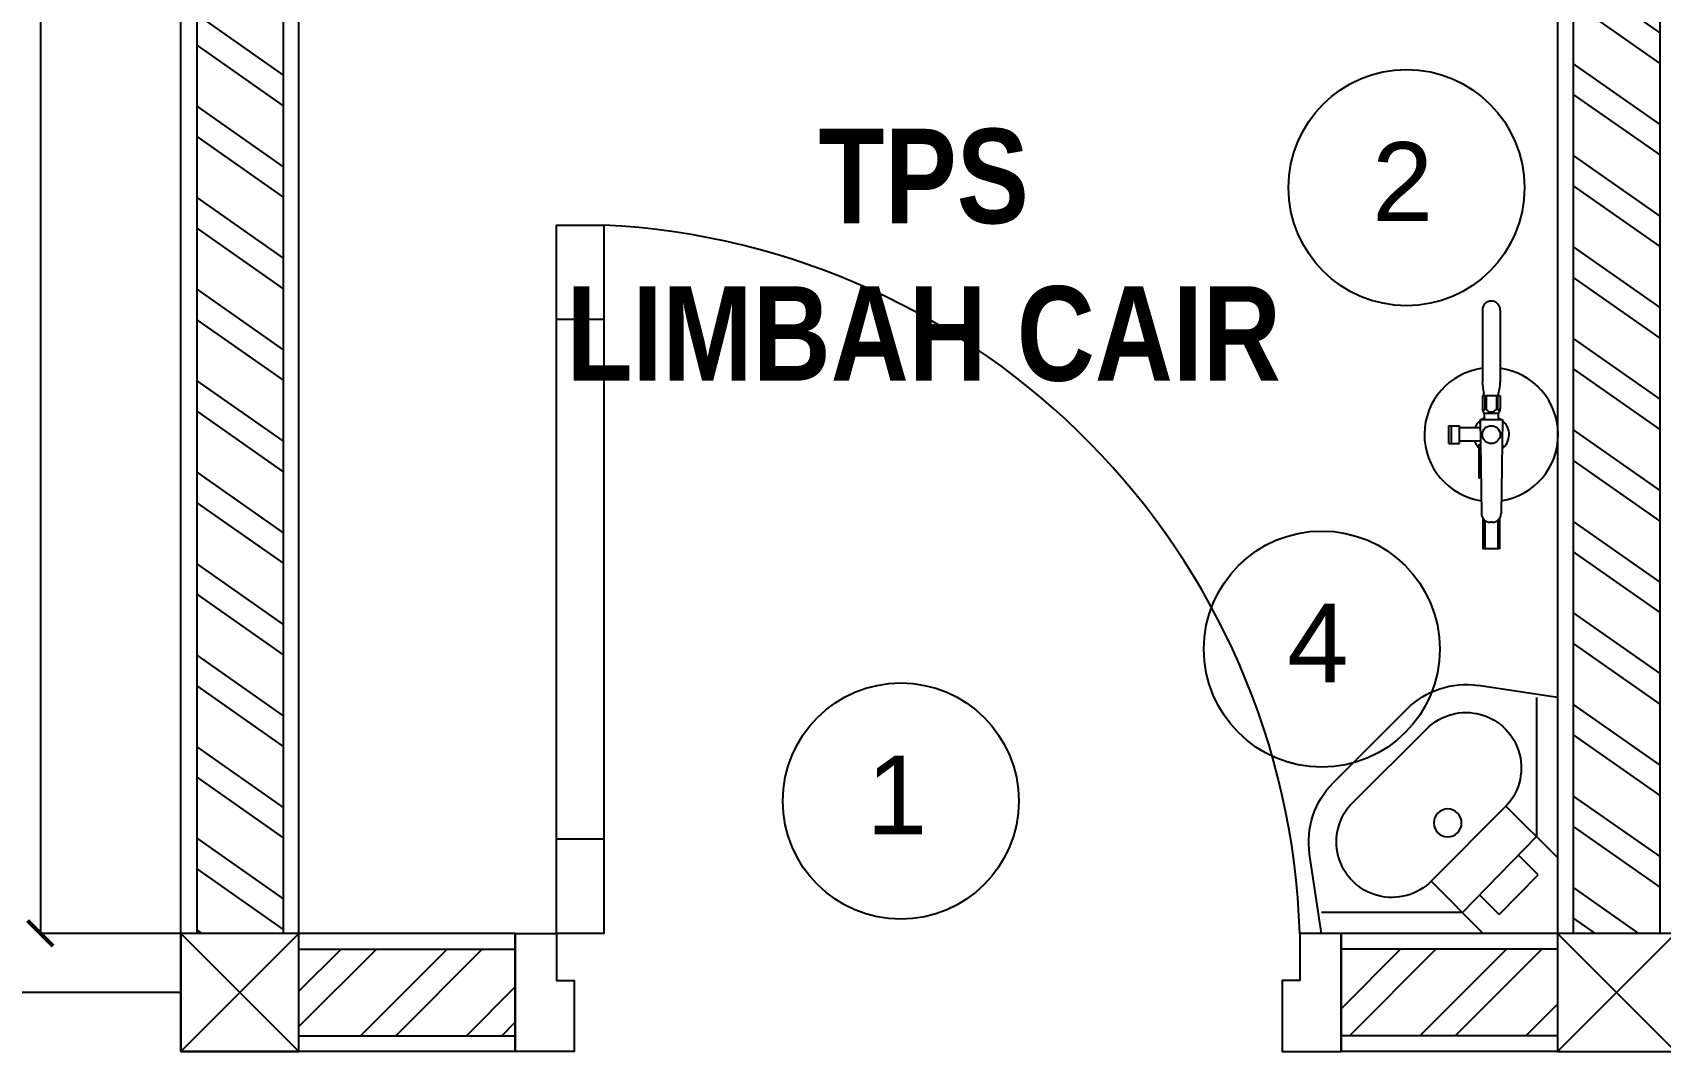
# Model space of a CAD drawing. Header units: millimetres. Extents: x -10849 to 51582, y -14593 to 28921.
# Drawn here: x 15350 to 17420, y 1199 to 2494 of the extents above; entities that cross this region are included whole.
import ezdxf

# ---------------------------------------------------------------- set-up
doc = ezdxf.new("R2010")
doc.units = ezdxf.units.MM
doc.layers.add('A-Glaz', color=92, linetype='Continuous')
doc.styles.add('DIM', font='', dxfattribs={"height": 100})
doc.styles.get("Standard").update_dxf_attribs({"font": 'arial.ttf'})
doc.styles.get('DIM').set_extended_font_data('VNI-Helve-Condense')
doc.dimstyles.new('ISO-25', dxfattribs={"dimtxt": 55, "dimasz": 32.5, "dimexe": 1.25, "dimexo": 0.625, "dimgap": 10.63, "dimtad": 1, "dimdec": 0, "dimtxsty": 'Standard', "dimblk": 'ARCHTICK', "dimcen": 2.5, "dimclrd": 40, "dimclre": 40, "dimclrt": 256, "dimadec": 0, "dimazin": 0, "dimtfac": 1, "dimtdec": 0, "dimtmove": 0, "dimatfit": 3, "dimldrblk": 'DOT', "dimfxl": 1, "dimarcsym": 0})

# ---------------------------------------------------------------- blocks, each defined once
blk = doc.blocks.new('A$C132312DB')
at = {"linetype": 'ByBlock'}
for p, q in [((0.4318, 0.4535, -0.49), (0, 0.4535, -0.49)), ((0, 0.4535, -0.49), (0, 0.0217, -0.49)), ((0.233, 0.3594, -0.49), (0.1389, 0.4535, -0.49)), ((0.4318, 0.4535, -0.49), (0.4535, 0.3087, -0.49)), ((0.0345, 0.3472, -0.49), (0.1072, 0.4182, -0.49)), ((0.1072, 0.4182, -0.49), (0.1431, 0.3823, -0.49)), ((0.0381, 0.2796, -0.49), (0.177, 0.4154, -0.49)), ((0.4318, 0.4154, -0.49), (0.177, 0.4154, -0.49)), ((0.0953, 0.2224, -0.49), (0.233, 0.3594, -0.49)), ((0.0345, 0.3472, -0.49), (0.0705, 0.3112, -0.49)), ((0.0953, 0.2224, -0.49), (0, 0.3177, -0.49)), ((0.0381, 0.2796, -0.49), (0.0381, 0.0217, -0.49)), ((0.2397, 0.0791, -0.49), (0.3744, 0.2144, -0.49)), ((0.4106, 0.1783, -0.49), (0.2752, 0.043, -0.49)), ((0, 0.0217, -0.49), (0.1449, 0, -0.49))]:
    blk.add_line(p, q, dxfattribs=at)
blk.add_circle((0.2022, 0.2528, -0.49), 0.0254, dxfattribs=at)
for centre, radius, start, end in [((0.3028, 0.2861, -0.49), 0.1013, 314.9707, 136.134), ((0.3028, 0.2861, -0.49), 0.1524, 315, 8.5308), ((0.1675, 0.1507, -0.49), 0.1017, 134.531, 315.2473), ((0.1675, 0.1507, -0.49), 0.1524, 261.4692, 315)]:
    blk.add_arc(centre, radius, start, end, dxfattribs=at)
blk = doc.blocks.new('_ArchTick')
at = {"color": 0, "linetype": 'ByBlock', "const_width": 0.15}
blk.add_lwpolyline([(-0.5, -0.5), (0.5, 0.5)], dxfattribs=at)
blk = doc.blocks.new('*D24')
at = {"color": 40, "lineweight": -2, "transparency": 16777216}
for p, q in [((15688.2, 3949.1), (15358.8, 3949.1)), ((15360.1, 3949.1), (15360.1, 1349.1)), ((15688.2, 1349.1), (15358.8, 1349.1))]:
    blk.add_line(p, q, dxfattribs=at)
at = {"layer": 'Defpoints', "color": 0, "transparency": 16777216}
for p in [(15688.9, 3949.1), (15360.1, 1349.1), (15688.9, 1349.1)]:
    blk.add_point(p, dxfattribs=at)
at = {"color": 40, "lineweight": -2, "transparency": 16777216, "xscale": 32.5, "yscale": 32.5, "zscale": 32.5}
for p, rotation in [((15360.1, 3949.1), 90), ((15360.1, 1349.1), 270)]:
    blk.add_blockref('_ArchTick', p, dxfattribs=dict(at, rotation=rotation))
at = {"transparency": 16777216, "insert": (15321.4, 2649.1), "char_height": 55, "attachment_point": 5, "rotation": 90}
blk.add_mtext('2600', dxfattribs=at)
blk = doc.blocks.new('_Dot')
at = {"color": 0, "lineweight": -2}
blk.add_line((-0.5, 0), (-1, 0), dxfattribs=at)
at = {"color": 0, "const_width": 0.5}
blk.add_lwpolyline([(-0.25, 0, 1), (0.25, 0, 1)], format="xyb", close=True, dxfattribs=at)
blk = doc.blocks.new('Fire Extinguisher_top_dwgmodels.com')
at = {"color": 0}
for p, q in [((-111.7, 8), (-47, 8)), ((-34.9, 6.6), (-37.6, 6.6)), ((-34.9, 8), (-34.9, -8)), ((-34.9, 8), (-23.5, 8)), ((-34.9, 4.6), (-23.2, 4.6)), ((-34.8, 5.7), (-23.2, 5.7)), ((-18.9, 6.3), (-18.9, -6.3)), ((-18.9, 6.3), (-13.5, 6.3)), ((-13.5, -10), (-13.5, 10)), ((-13.5, 10), (70.6, 8.9)), ((10.3, 9.7), (10.3, 11.5)), ((10.7, 9.7), (10.7, 11.5)), ((75, 7.5), (102.5, 7.5)), ((76.7, 5.9), (102.5, 5.9)), ((78.5, 0.9), (78.5, -0.9)), ((102.5, 7.5), (102.5, -7.5)), ((-111.7, -8), (-47, -8)), ((-34.9, -6.6), (-37.6, -6.6)), ((-34.9, -4.6), (-23.2, -4.6)), ((-34.9, -8), (-23.5, -8)), ((-34.8, -5.7), (-23.2, -5.7)), ((-18.9, -6.3), (-13.5, -6.3)), ((-13.5, -10), (70.6, -8.9)), ((-6, -9.9), (-6, -28.4)), ((6, -9.7), (6, -28.4)), ((10.3, -9.7), (10.3, -9.7)), ((10.7, -9.9), (10.7, -9.7)), ((10.8, -10.2), (11, -9.9)), ((10.9, -10.4), (38.5, -10.4)), ((10.9, -11.2), (38.5, -11.2)), ((75, -7.5), (102.5, -7.5)), ((76.7, -5.9), (102.5, -5.9)), ((-8, -38), (-8, -28.4)), ((8, -28.4), (-8, -28.4)), ((8, -38), (8, -28.4)), ((-8, -36.1), (8, -36.1)), ((8, -38), (-8, -38))]:
    blk.add_line(p, q, dxfattribs=at)
blk.add_circle((0, 0), 8, dxfattribs=at)
for centre, radius, start, end in [((0, 0), 60, 8.6363, 172.3377), ((0, 0), 16, 37.0611, 141.3809), ((-111.7, 0), 8, 90, 270), ((-48.9, -37), 45.1, 75.4552, 87.5164), ((-23.6, 0.6), 7.45, 50.2127, 88.8117), ((-23.3, 7.7), 1.98, 271.9881, 358.9526), ((-25.5, 0), 5.13, 297.4534, 62.5466), ((0, 0), 16, 147.6298, 156.9032), ((10.5, 11.5), 0.177, 14.0852, 165.9148), ((70.5, 0.9), 8, 0, 89.221), ((0, 0), 60, 187.6623, 351.3637), ((-48.9, 37), 45.1, 272.4836, 284.5448), ((-23.6, -0.6), 7.45, 271.1883, 309.7873), ((-23.3, -7.7), 1.98, 1.0474, 88.0119), ((0, 0), 16, 203.0968, 212.3702), ((0, 0), 16, 218.6191, 247.9757), ((-11.2, -9.9), 0.819, 184.1848, 357.3731), ((0, 0), 16, 292.0243, 310.0558), ((10.5, -11), 1.25, 101.8101, 350.1732), ((10.5, -11), 0.907, 90, 346.3844), ((10.2, -9.7), 0.107, 282.2941, 2.9308), ((10.4, -9.9), 0.229, 277.2272, 346.9737), ((11.1, -10.8), 0.447, 116.5651, 243.4349), ((0, 0), 16, 312.0013, 315.4535), ((10.5, -11), 0.907, 40.2976, 70.7774), ((10.5, -11), 1.25, 27.9629, 66.6982), ((0, 0), 16, 319.3461, 322.9389), ((38.3, -10.8), 0.447, 296.5651, 63.4349), ((70.5, -0.9), 8, 270.779, 0)]:
    blk.add_arc(centre, radius, start, end, dxfattribs=at)
blk = doc.blocks.new('*D59')
at = {"color": 40, "lineweight": -2, "transparency": 16777216}
for p, q in [((15538.2, 4024.1), (15216.7, 4024.1)), ((15218, 1274.1), (15218, 4024.1)), ((15538.2, 1274.1), (15216.7, 1274.1))]:
    blk.add_line(p, q, dxfattribs=at)
at = {"layer": 'Defpoints', "color": 0, "transparency": 16777216}
for p in [(15218, 4024.1), (15538.9, 4024.1), (15538.9, 1274.1)]:
    blk.add_point(p, dxfattribs=at)
at = {"color": 40, "lineweight": -2, "transparency": 16777216, "xscale": 32.5, "yscale": 32.5, "zscale": 32.5}
for p, rotation in [((15218, 4024.1), 90), ((15218, 1274.1), 270)]:
    blk.add_blockref('_ArchTick', p, dxfattribs=dict(at, rotation=rotation))
at = {"transparency": 16777216, "insert": (15179.3, 2649.1), "char_height": 55, "attachment_point": 5, "rotation": 90}
blk.add_mtext('2750', dxfattribs=at)

msp = doc.modelspace()

# ---------------------------------------------------------------- hatches: boundary and pattern name
h = msp.add_hatch()
h.set_pattern_fill('ANSI32', color=256, scale=10, angle=100)
h.paths.add_polyline_path([(15668.9, 3949.1), (15558.9, 3949.1), (15558.9, 1349.1), (15668.9, 1349.1)])
h.paths.add_polyline_path([(17418.9, 3949.1), (17308.9, 3949.1), (17308.9, 1349.1), (17418.9, 1349.1)])
h = msp.add_hatch()
h.set_pattern_fill('ANSI32', color=256, scale=10)
h.paths.add_polyline_path([(19474.2, 1329.1), (18124.2, 1329.1), (18124.2, 1219.1), (19474.2, 1219.1)])
h.paths.add_polyline_path([(17974.2, 1329.1), (17438.9, 1329.1), (17438.9, 1219.1), (17974.2, 1219.1)])
h.paths.add_polyline_path([(17288.9, 1329.1), (17013.8, 1329.1), (17013.8, 1219.1), (17288.9, 1219.1)])
h.paths.add_polyline_path([(15963.9, 1329.1), (15688.9, 1329.1), (15688.9, 1219.1), (15963.9, 1219.1)])

# ---------------------------------------------------------------- linework, layer by layer
at = {"color": 240, "true_color": 0xed1f24}
for points in [[(15963.9, 1199.1), (15538.9, 1199.1), (15538.9, 4099.1), (17438.9, 4099.1)], [(15963.9, 1349.1), (15688.9, 1349.1), (15688.9, 3949.1), (17288.9, 3949.1)], [(17288.9, 3949.1), (17288.9, 1349.1)], [(15688.9, 1349.1), (15538.9, 1199.1)], [(15538.9, 1349.1), (15688.9, 1199.1)], [(17288.9, 1349.1), (17013.8, 1349.1)], [(17438.9, 1349.1), (17288.9, 1199.1)], [(17288.9, 1349.1), (17438.9, 1199.1)], [(17288.9, 1199.1), (17013.8, 1199.1)], [(17288.9, 1199.1), (21919.2, 1199.1)]]:
    msp.add_lwpolyline(points, dxfattribs=at)
for points in [[(15558.9, 3949.1), (15558.9, 1349.1)], [(15668.9, 3949.1), (15668.9, 1349.1)], [(17308.9, 3949.1), (17308.9, 1349.1)], [(17418.9, 3949.1), (17418.9, 1349.1)], [(15963.9, 1349.1), (15963.9, 1199.1)], [(17288.9, 1349.1), (17013.8, 1349.1)], [(17013.8, 1349.1), (17013.8, 1199.1)], [(15688.9, 1329.1), (15963.9, 1329.1)], [(17288.9, 1329.1), (17013.8, 1329.1)], [(15688.9, 1219.1), (15963.9, 1219.1)], [(17288.9, 1219.1), (17013.8, 1219.1)], [(16038.9, 1199.1), (15538.9, 1199.1)]]:
    msp.add_lwpolyline(points)
at = {"color": 5}
for points in [[(16016.4, 1349.1), (16016.4, 2249.1), (16076.4, 2249.1), (16076.4, 1349.1), (16016.4, 1349.1)], [(16016.4, 2129.1), (16016.4, 2189.1), (16016.4, 2249.1), (16076.4, 2249.1), (16076.4, 2129.1), (16016.4, 2129.1)], [(16016.4, 1349.1), (16016.4, 1409.1), (16016.4, 1469.1), (16076.4, 1469.1), (16076.4, 1349.1), (16016.4, 1349.1)], [(16016.4, 1349.1), (16016.4, 1289.1), (16038.9, 1289.1), (16038.9, 1199.1), (15963.9, 1199.1), (15963.9, 1349.1), (16016.4, 1349.1)], [(16961.4, 1349.1), (16961.4, 1289.1), (16938.9, 1289.1), (16938.9, 1199.1), (17013.8, 1199.1), (17013.8, 1349.1), (16961.4, 1349.1)]]:
    msp.add_lwpolyline(points, dxfattribs=at)
at = {"color": 240, "true_color": 0xed1f24}
for points in [[(15538.9, 1199.1), (15688.9, 1199.1), (15688.9, 1349.1), (15538.9, 1349.1)], [(17288.9, 1199.1), (17438.9, 1199.1), (17438.9, 1349.1), (17288.9, 1349.1)]]:
    msp.add_lwpolyline(points, close=True, dxfattribs=at)
at = {"color": 5}
for centre in [(17097.1, 2296.6), (16989.4, 1710.3), (16454.1, 1517.3)]:
    msp.add_circle(centre, 150, dxfattribs=at)
at = {"color": 251, "true_color": 0x636466}
msp.add_arc((16030.7, 1319.1), 931.1, 1.8457, 87.1903, dxfattribs=at)

# ---------------------------------------------------------------- block references
at = {"xscale": 1.417000145586477, "yscale": 1.417000145586477, "zscale": 1.417000145586477, "rotation": 270}
msp.add_blockref('Fire Extinguisher_top_dwgmodels.com', (17204.8, 1982.8), dxfattribs=at)
at = {"color": 7, "xscale": -694.4444444444445, "yscale": 694.4444444444445, "zscale": 694.4444444444445, "rotation": 270}
msp.add_blockref('A$C132312DB', (16973.9, 1349.1, 340.3), dxfattribs=at)

# ---------------------------------------------------------------- texts
at = {"color": 5, "char_height": 100, "attachment_point": 1}
for s, insert in [('\\pxqc;2', (17003.4, 2354.4)), ('\\pxqc;4', (16895.7, 1768.1)), ('\\pxqc;1', (16360.5, 1575))]:
    msp.add_mtext_dynamic_manual_height_columns(s, width=177.239, gutter_width=12.5, heights=[0], dxfattribs=dict(at, insert=insert))
at = {"layer": 'A-Glaz', "insert": (15690.7, 2371.4), "char_height": 120, "attachment_point": 1, "style": 'DIM'}
msp.add_mtext_dynamic_manual_height_columns('\\pxqc;{\\fVNI-Helve-Condense|b1|i0|c0|p2;TPS \\PLIMBAH CAIR}', width=1585.031, gutter_width=12.5, heights=[0], dxfattribs=at)

# ---------------------------------------------------------------- dimensions: what is measured, and where the dimension line sits
for base, p1, p2, picture, middle in [((15218, 4024.1), (15538.9, 1274.1), (15538.9, 4024.1), '*D59', (15179.3, 2649.1)), ((15360.1, 1349.1), (15688.9, 3949.1), (15688.9, 1349.1), '*D24', (15321.4, 2649.1))]:
    dim = msp.add_linear_dim(base=base, p1=p1, p2=p2, angle=90, dimstyle='ISO-25')
    dim.commit()
    dim.dimension.update_dxf_attribs({"geometry": picture, "text_midpoint": middle})

doc.saveas('drawing.dxf')
